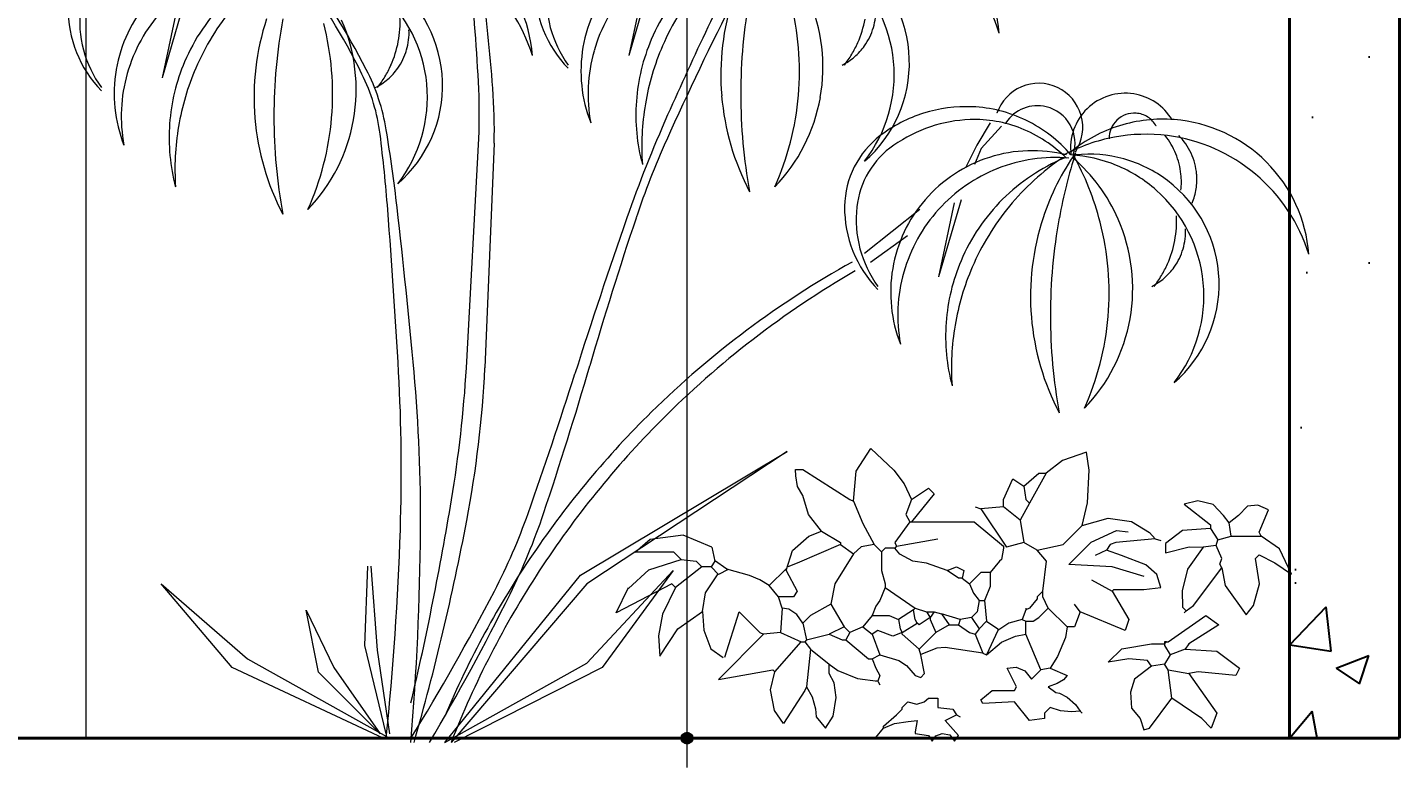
# Model space of a CAD drawing. Header units: millimetres. Extents: x 13204 to 24802, y 21209 to 40694.
# Drawn here: x 16976.7 to 17163.7, y 35530.1 to 35630.9 of the extents above; entities that cross this region are included whole.
import ezdxf

# ---------------------------------------------------------------- set-up
doc = ezdxf.new("R2010")
doc.units = ezdxf.units.MM
doc.linetypes.add('0', pattern=[0])
for name, color, linetype, lineweight in [('COTAS', 30, 'Continuous', 5), ('Esquadrias', 2, 'Continuous', 20), ('Layout', 6, 'Continuous', 15), ('PAREDE', 1, 'Continuous', 40), ('Paredes', 1, 'Continuous', 40), ('Vegetação', 3, 'Continuous', 5)]:
    doc.layers.add(name, color=color, linetype=linetype, lineweight=lineweight)
doc.layers.add('HACHURAS', color=8, linetype='Continuous')
doc.layers.add('PALMEIRA', color=76, linetype='Continuous')
doc.styles.add('LANA', font='stylu.ttf')
doc.dimstyles.new('COTA 50', dxfattribs={"dimscale": 0, "dimtxt": 10, "dimasz": 0.5, "dimexe": 1.25, "dimexo": 5, "dimgap": 5, "dimtad": 1, "dimdec": 0, "dimtxsty": 'LANA', "dimblk": 'cota', "dimcen": 2.5, "dimse2": 1, "dimclrd": 256, "dimclre": 256, "dimclrt": 256, "dimaunit": 1, "dimadec": 0, "dimazin": 0, "dimtfac": 1, "dimtdec": 0, "dimtmove": 0, "dimatfit": 3, "dimldrblk": 'DOTSMALL', "dimfxl": 5, "dimfxlon": 1, "dimtzin": 9, "dimlwd": -1, "dimlwe": -1, "dimarcsym": 0})

# ---------------------------------------------------------------- blocks, each defined once
blk = doc.blocks.new('Arb035')
at = {"layer": 'Vegetação', "color": 8}
for points in [[(-231.2, 325), (-210.6, 276.7), (-186.4, 231.2), (-214.4, 225.7), (-231.2, 210.8), (-272, 145.5), (-280.2, 100.7), (-325, 76.2), (-341.4, 59.9), (-354.8, 78.5), (-371.7, 90.3), (-386.2, 92.5), (-394.4, 117), (-414.8, 141.4), (-378.1, 178.1), (-378.1, 174.1), (-364.2, 217.8), (-328.6, 249.2), (-300.6, 259.7), (-329.1, 296.4), (-341.4, 337.2), (-353, 357.1), (-356.7, 380.7), (-357.7, 394.3), (-341.3, 394.3), (-239.4, 329), (-231.2, 325), (-225.6, 390.5), (-193.8, 439.5), (-143.2, 392.4), (-120.8, 363), (-104.8, 329), (-68.1, 353.5), (-55.9, 341.3), (-104.8, 280.1), (-100.8, 280.1), (31.4, 280.1)], [(31.4, 280.1), (95, 227.1), (95, 223), (90.9, 198.5), (86.8, 194.5), (66.4, 170), (66.5, 139.4), (54.2, 108.8), (58.3, 64), (82.8, 47.6), (82.8, 43.6), (58.3, -9.4), (91.2, 18.1), (121.2, 31.5), (143.9, 35.4), (143.9, 64), (160.2, 64), (172.5, 72.1), (192.9, 92.5), (180.6, 117), (180.6, 129.2), (188.8, 194.5), (168.4, 218.9), (225.5, 231.2), (266.3, 271.9), (278.1, 321.8), (281.9, 392.4), (276.3, 431.7), (223.8, 414), (188.2, 386.5), (152.1, 320.9), (131.7, 284.2), (139.8, 235.2), (101.9, 224.9)], [(131.7, 284.2), (95, 312.7), (95, 329), (115.4, 373.9), (139.8, 357.6), (172.5, 386.1), (188.8, 386.1)], [(-104.8, 329), (-117.1, 296.4), (-108.9, 280.1), (-141.5, 235.2), (-137.5, 227.1), (-47.7, 243.4)], [(139.8, 357.6), (143.9, 329), (152.1, 320.9)], [(33.8, 312.7), (46, 308.6), (101.9, 224.9)], [(95, 312.7), (46, 308.6)], [(529.6, 224.9), (495.5, 177), (484.2, 129.9), (484.7, 94.4), (492.9, 86.2), (509.2, 98.4), (570.4, 180), (566.3, 188.2), (570.4, 200.4), (558.1, 228.9), (562.2, 241.2), (590.8, 249.3), (586.7, 277.9), (574.4, 294.2), (551.7, 318.2), (518, 326.1), (488.8, 318.6), (545.9, 273.8), (545.9, 265.6), (484.7, 261.6), (448, 233), (448, 212.6), (499.2, 226), (529.6, 224.9)], [(651.9, 208.5), (686.1, 190.7), (722.1, 166.4), (696.4, 221.6), (656, 249.3), (651.9, 257.5), (672.3, 306.4), (649, 316.2), (626.6, 314.3), (607.1, 294.2), (586.7, 277.9)], [(-108.9, 280.1), (-104.8, 280.1)], [(266.3, 276), (266.3, 271.9), (323.4, 288.3), (373.6, 280.6), (413, 257.1), (425.3, 243.4), (339.7, 235.2), (327.4, 231.2), (319.3, 218.9)], [(-539.9, 225.3), (-601.8, 251.2), (-673.5, 241.8), (-706.4, 213.6)], [(-300.6, 259.7), (-259.8, 235.2), (-259.8, 231.2), (-353.6, 190.4), (-374, 182.2)], [(401.5, 161.2), (331.8, 182.1), (237.3, 187.3), (286.2, 236), (341, 261.2), (366.7, 258.6)], [(425.3, 243.4), (437.5, 239.3)], [(545.9, 265.6), (562.2, 241.2)], [(590.8, 249.3), (656, 249.3)], [(-705.1, 214.9), (-622.7, 214.9), (-606.4, 198.5)], [(-539.9, 225.3), (-533, 194.5), (-541.2, 182.2), (-561.6, 182.2), (-618.7, 137.4), (-646.6, 79), (-655.6, 32.1), (-652.6, -11.8), (-613.8, 47.7), (-560, 85.3), (-553.3, 126), (-525.6, 166.8)], [(-259.8, 231.2), (-231.2, 210.8)], [(-27.4, 174.1), (-7, 182.2), (9.3, 174.1), (5.3, 157.8), (-2.9, 157.8), (-27.4, 174.1), (-72.2, 190.4), (-102, 194.3), (-130.1, 210), (-141.5, 223), (-161.9, 223), (-170.1, 214.9), (-170.1, 174.1), (-161.9, 145.5), (-161.9, 137.4), (-174.2, 108.8), (-182.3, 96.6), (-190.5, 76.2), (-210.9, 51.7), (-190.5, 35.4), (-174.2, -9.4), (-132.8, -21.7), (-116.1, -32.6), (-96.7, -54.3), (-84.4, -58.4), (-76.3, -50.2), (-84.4, -9.4), (-88.5, 2.8), (-125.2, 35.4), (-125.2, 39.5), (-145.6, 31.3), (-178.2, 43.6), (-190.5, 35.4)], [(-186.4, 231.2), (-170.1, 214.9)], [(-137.5, 227.1), (-141.5, 223)], [(168.4, 218.9), (139.8, 235.2)], [(286.7, 153.7), (331.5, 129.2), (335.6, 133.3), (400.8, 133.3), (437.5, 137.4), (429.4, 165.9), (404.9, 186.3), (351.9, 206.7), (319.3, 218.9), (294.8, 206.7)], [(558.1, 228.9), (529.6, 224.9)], [(-721.3, 135.4), (-676.5, 176.1), (-606.4, 198.5), (-573.8, 194.5), (-561.6, 182.2)], [(-504.1, 176.3), (-524.9, 165.9), (-541.2, 182.2)], [(-414.8, 141.4), (-435.2, 153.7), (-457.4, 163.7), (-506.8, 177), (-533.8, 195.8)], [(570.4, 180), (577.9, 141.6), (623.4, 78)], [(623.4, 78), (639.7, 98.4), (652.8, 145.6), (643.8, 200.4), (651.9, 208.5)], [(-378.1, 174.1), (-353.6, 129.2), (-361.8, 117), (-394.4, 117)], [(5.3, 157.8), (21.6, 145.5)], [(66.4, 170), (46, 170), (21.6, 145.5), (29.7, 125.1), (42, 108.8), (37.9, 84.3), (25.7, 72.1), (42, 47.6)], [(-618.7, 137.4), (-626.8, 145.5), (-748.1, 82.5), (-720.6, 137.4)], [(-161.9, 137.4), (-96.7, 92.5), (-72.2, 84.3), (-55.9, 84.3), (-64.1, 72.1), (-88.5, 55.8), (-92.6, 59.9), (-96.7, 68), (-100.8, 88.4), (-133.4, 68), (-129.3, 47.6), (-125.2, 39.5), (-92.6, 59.9)], [(180.6, 129.2), (168.4, 117), (168.4, 112.9), (152.1, 92.5), (143.9, 88.4), (135.8, 68), (107.2, 59.9), (82.8, 43.6)], [(331.5, 129.2), (368.2, 68), (360.1, 43.6), (262.2, 84.3), (250, 100.7)], [(-386.2, 92.5), (-390.3, 39.5), (-345.4, 19.1), (-337.3, 19.1), (-325, 2.8), (-284.3, -29.8), (-265.2, -43.6), (-222.7, -60.4), (-178.2, -66.5), (-174.2, -74.7)], [(-280.2, 100.7), (-251.6, 51.7), (-239.4, 39.5), (-247.6, 23.2), (-198.6, -17.6), (-190.5, -17.6), (-174.2, -9.4)], [(-96.7, 92.5), (-100.8, 88.4)], [(42, 108.8), (54.2, 108.8)], [(192.9, 92.5), (233.6, 51.7), (230.6, 28.3), (212.6, -12.5), (196.9, -38), (233.6, -54.3), (226.1, -63.5), (211.8, -71.3), (192.9, -78.8), (209.2, -91), (217.1, -92.5), (233.6, -101.2), (252.3, -117.6), (262.2, -131.8), (243.3, -133.3), (219.3, -131), (196.9, -123.6), (184.7, -135.9), (184.7, -148.1), (152.1, -152.2), (119.5, -111.4), (50.1, -115.5), (46, -107.3), (70.5, -86.9), (119.5, -86.9), (123.5, -78.8), (103.1, -38), (122.7, -36), (141.4, -43.9), (156.2, -62.5), (176.6, -42.1), (143.9, 35.4)], [(143.9, 92.5), (143.9, 88.4)], [(-560, 85.3), (-557, 44.6), (-542, 3.9), (-515.1, -14.9)], [(-511.3, -14), (-480, 84.3), (-435.2, 39.5), (-427, 35.4), (-525.4, -63)], [(-341.4, 59.9), (-333.2, 23.2), (-284.3, 35.4), (-255.7, 23.2), (-247.6, 23.2)], [(-190.5, 76.2), (-153.8, 76.2), (-133.4, 68)], [(-72.2, 84.3), (-64.1, 72.1), (-64.1, 68), (-51.8, 39.5), (-88.5, 2.8)], [(58.3, 64), (42, 47.6), (33.8, 35.4), (50.1, -5.4), (-31.4, 6.9), (-49.9, 5.3), (-84.8, -8.6)], [(-55.9, 84.3), (-39.6, 80.3)], [(1.2, 68), (-39.6, 80.3), (-23.3, 55.8), (-51.8, 39.5)], [(25.7, 72.1), (1.2, 68), (-2.9, 55.8), (21.6, 39.5), (33.8, 35.4)], [(135.8, 68), (143.9, 64)], [(262.2, 84.3), (250, 51.7), (233.6, 51.7)], [(449.8, 19.1), (445.7, 19.1), (445.7, 15), (449.8, 19.1), (453.9, 19.1), (535.4, 76.2), (564, 55.8), (498.7, 15), (490.6, 2.8), (457.9, -9.4)], [(492.9, 86.2), (488.8, 82.1)], [(-390.3, 39.5), (-427, 35.4)], [(-251.6, 51.7), (-284.3, 35.4)], [(-210.9, 51.7), (-239.4, 39.5)], [(-23.3, 55.8), (-2.9, 55.8)], [(-333.2, -78.8), (-337.3, -86.9), (-383.9, -158.9), (-403.1, -130.4), (-411.5, -85.2), (-402.5, -46.2), (-345.4, 19.1)], [(-333.2, 23.2), (-337.3, 19.1)], [(-325, 2.8), (-333.2, -78.8), (-320.9, -100.5), (-314, -126.8), (-312.8, -144), (-292.4, -168.5), (-275.6, -142.8), (-268.7, -102), (-273.5, -69.9), (-284.3, -50.2), (-284.3, -33.9), (-284.3, -29.8)], [(417.2, -33.9), (409, -21.7), (368.2, -17.6), (323.1, -25.4), (353, 4), (417.2, 15), (445.7, 15), (445.7, 10.9), (457.9, -9.4), (445.7, -29.8), (417.2, -33.9), (380.5, -62.5), (371.8, -90.2), (373.6, -125.5), (392.7, -148.1), (400.8, -172.6), (413.1, -168.5), (462, -103.2), (453.9, -42.1), (445.7, -29.8)], [(490.6, 2.8), (559.9, -1.3), (608.8, -38), (600.7, -54.3), (519.1, -46.2), (498.7, -50.2), (559.9, -135.9), (547.6, -168.5), (527.3, -148.1), (462, -103.2)], [(-190.5, -17.6), (-182.3, -38), (-174.2, -54.3), (-178.2, -66.5), (-182.3, -66.5)], [(50.1, -5.4), (58.3, -9.4)], [(-525.4, -63), (-406.6, -42.1), (-402.5, -46.2)], [(196.9, -38), (176.6, -42.1)], [(453.9, -42.1), (498.7, -50.2)], [(-166, -168.5), (-166, -164.4), (-137.5, -139.9), (-125.2, -127.7), (-125.2, -123.6), (-121.1, -119.6), (-113, -111.4), (-93.1, -116.6), (-77.1, -111.5), (-68.1, -103.2), (-47.7, -103.2), (-47.7, -123.6), (-15.1, -127.7), (-7, -139.9)], [(-182.3, -188.9), (-166, -168.5), (-141.9, -158.9), (-111.9, -154.5), (-92.6, -152.2), (-96.7, -176.6), (-96.7, -180.7), (-68.1, -184.8), (-60, -197), (-52, -185.2), (-38.1, -180.8), (-21.4, -183.7), (-11, -197), (-2.9, -184.8), (-31.4, -152.2), (-7, -139.9), (1.2, -144)], [(262.2, -131.8), (266.3, -135.9)]]:
    blk.add_lwpolyline(points, dxfattribs=at)
for points in [[(31.4, 280.1, 0.175441), (31.4, 280.1)], [(-539.9, 225.3, 0.243445), (-539.9, 225.3)]]:
    blk.add_lwpolyline(points, format="xyb", dxfattribs=at)
blk = doc.blocks.new('arvorevista14')
at = {"layer": 'Vegetação', "color": 8, "linetype": '0'}
for points in [[(10.918, 34.497), (10.918, 34.497), (9.899, 31.001)], [(10.612, 34.351), (10.612, 34.351), (9.899, 31.001)], [(-10.282, 33.478), (-10.282, 33.478), (-11.302, 29.982)], [(-10.588, 33.332), (-10.588, 33.332), (-11.302, 29.982)], [(-0.09, 32.167), (-0.09, 32.167)], [(21.003, 32.269), (21.003, 32.269)], [(26.716, 32.021), (26.716, 32.021)], [(26.716, 32.021), (26.716, 32.021)], [(-0.574, 31.633), (-0.574, 31.633)], [(-0.197, 31.25), (-0.197, 31.25)], [(7.814, 31.376), (7.814, 31.376)], [(8.317, 31.204), (8.317, 31.204)], [(10.918, 31.73), (10.918, 31.73)], [(11.427, 31.438), (11.427, 31.438)], [(20.295, 31.584), (20.295, 31.584)], [(20.6, 31.438), (20.6, 31.438)], [(-10.282, 30.71), (-10.282, 30.71)], [(-0.905, 30.564), (-0.905, 30.564)], [(5.516, 31.001), (5.516, 31.001)], [(5.516, 31.001), (5.516, 31.001)], [(7.147, 30.564), (7.147, 30.564)], [(19.581, 30.564), (19.581, 30.564)], [(19.683, 30.564), (19.683, 30.564)], [(20.02, 31.055), (20.02, 31.055)], [(20.145, 30.939), (20.145, 30.939)], [(21.92, 30.726), (21.92, 30.726)], [(22.635, 30.856), (22.635, 30.856)], [(-13.386, 30.356), (-13.386, 30.356)], [(-12.883, 30.185), (-12.883, 30.185)], [(-9.773, 30.419), (-9.773, 30.419)], [(-2.226, 30.16), (-2.226, 30.16)], [(-2.027, 30.365), (-2.027, 30.365)], [(-1.179, 30.036), (-1.179, 30.036)], [(-1.055, 29.92), (-1.055, 29.92)], [(-0.6, 30.419), (-0.6, 30.419)], [(7.147, 30.419), (7.147, 30.419)], [(-14.053, 29.545), (-14.053, 29.545)], [(-14.053, 29.399), (-14.053, 29.399)], [(-1.619, 29.545), (-1.619, 29.545)], [(-1.517, 29.545), (-1.517, 29.545)], [(0.72, 29.706), (0.72, 29.706)], [(1.435, 29.836), (1.435, 29.836)], [(3.064, 29.802), (3.064, 29.802)], [(3.716, 29.517), (3.716, 29.517)], [(27.729, 29.579), (27.729, 29.579)], [(29.366, 29.545), (29.366, 29.545)], [(10.24, 28.924), (10.24, 28.924)], [(10.645, 28.799), (10.645, 28.799)], [(14.112, 29.173), (14.112, 29.173)], [(14.977, 29.249), (14.977, 29.249)], [(17.597, 29.193), (17.597, 29.193)], [(18.594, 29.094), (18.594, 29.094)], [(25.493, 28.671), (25.493, 28.671)], [(28.856, 28.671), (28.856, 28.671)], [(32.831, 29.254), (32.831, 29.254)], [(33.826, 28.862), (33.826, 28.862)], [(-7.088, 28.154), (-7.088, 28.154)], [(-6.223, 28.229), (-6.223, 28.229)], [(-3.603, 28.174), (-3.603, 28.174)], [(-2.606, 28.075), (-2.606, 28.075)], [(11.659, 28.3), (11.659, 28.3)], [(23.28, 28.376), (23.28, 28.376)], [(25.391, 28.089), (25.391, 28.089)], [(26.614, 28.38), (26.614, 28.38)], [(27.823, 28.599), (27.823, 28.599)], [(27.933, 28.058), (27.933, 28.058)], [(30.438, 28.275), (30.438, 28.275)], [(30.712, 28.584), (30.712, 28.584)], [(32.065, 28.067), (32.065, 28.067)], [(32.933, 28.38), (32.933, 28.38)], [(33.465, 28.204), (33.465, 28.204)], [(34.564, 28.089), (34.564, 28.089)], [(34.666, 28.089), (34.666, 28.089)], [(-10.96, 27.904), (-10.96, 27.904)], [(-10.554, 27.78), (-10.554, 27.78)], [(-1.4, 27.424), (-1.4, 27.424)], [(-1.121, 27.624), (-1.121, 27.624)], [(8.166, 27.943), (8.166, 27.943)], [(8.166, 27.943), (8.166, 27.943)], [(23.598, 27.761), (23.598, 27.761)], [(26.308, 27.943), (26.308, 27.943), (25.697, 26.923), (25.187, 25.904)], [(26.818, 27.797), (26.818, 27.797), (25.901, 26.778), (25.594, 26.05)], [(27.022, 27.943), (27.022, 27.943)], [(27.714, 27.686), (27.714, 27.686)], [(29.944, 27.845), (29.944, 27.845)], [(32.182, 27.809), (32.182, 27.809)], [(33.85, 27.797), (33.85, 27.797)], [(-13.034, 26.923), (-13.034, 26.923)], [(-13.034, 26.923), (-13.034, 26.923)], [(2.522, 16.815), (2.522, 16.815), (3.082, 27.224)], [(3.782, 27.024), (3.782, 27.024), (3.362, 16.815)], [(11.603, 27.148), (11.603, 27.148)], [(21.314, 27.36), (21.314, 27.36)], [(21.925, 26.923), (21.925, 26.923)], [(31.71, 27.215), (31.71, 27.215)], [(31.947, 27.292), (31.947, 27.292)], [(34.258, 27.36), (34.258, 27.36)], [(34.36, 27.36), (34.36, 27.36)], [(34.869, 27.36), (34.869, 27.36)], [(20.6, 26.195), (20.6, 26.195)], [(20.6, 26.195), (20.6, 26.195)], [(26.275, 26.374), (26.275, 26.374)], [(29.57, 26.341), (29.57, 26.341)], [(29.672, 26.486), (29.672, 26.486)], [(29.672, 26.341), (29.672, 26.341)], [(29.774, 26.486), (29.774, 26.486)], [(29.774, 26.341), (29.774, 26.341)], [(29.876, 26.341), (29.876, 26.341)], [(29.977, 26.632), (29.977, 26.632)], [(29.977, 26.486), (29.977, 26.486)], [(29.977, 26.486), (29.977, 26.486)], [(29.977, 26.486), (29.977, 26.486)], [(30.08, 26.486), (30.08, 26.486)], [(30.08, 26.486), (30.08, 26.486)], [(30.08, 26.341), (30.08, 26.341)], [(30.181, 26.632), (30.181, 26.632)], [(30.181, 26.486), (30.181, 26.486)], [(30.187, 26.585), (30.187, 26.585)], [(30.187, 26.585), (30.187, 26.585)], [(32.381, 26.301), (32.381, 26.301)], [(34.738, 26.537), (34.738, 26.537)], [(35.433, 26.559), (35.433, 26.559)], [(10.51, 26.05), (10.51, 26.05)], [(10.51, 26.05), (10.51, 26.05)], [(26.647, 25.867), (26.647, 25.867)], [(32.048, 26.011), (32.048, 26.011)], [(34.971, 25.613), (34.971, 25.613)], [(35.685, 25.613), (35.685, 25.613)], [(38.36, 25.607), (38.36, 25.607)], [(38.854, 26.161), (38.854, 26.161)], [(-10.69, 25.03), (-10.69, 25.03)], [(-10.69, 25.03), (-10.69, 25.03)], [(-0.6, 25.176), (-0.6, 25.176)], [(-0.6, 25.176), (-0.6, 25.176)], [(16.523, 25.03), (16.523, 25.03)], [(16.523, 25.03), (16.523, 25.03)], [(29.34, 25.162), (29.34, 25.162)], [(29.771, 25.12), (29.771, 25.12)], [(30.789, 24.996), (30.789, 24.996)], [(31.252, 25.07), (31.252, 25.07)], [(34.36, 25.321), (34.36, 25.321)], [(34.991, 25.248), (34.991, 25.248)], [(35.662, 24.945), (35.662, 24.945)], [(15.383, 24.817), (15.383, 24.817)], [(15.383, 24.817), (15.383, 24.817)], [(23.352, 24.447), (23.352, 24.447)], [(24.983, 24.447), (24.983, 24.447), (23.964, 20.952)], [(26.872, 24.469), (26.872, 24.469)], [(33.85, 24.884), (33.85, 24.884)], [(34.971, 24.884), (34.971, 24.884)], [(-5.817, 23.797), (-5.817, 23.797)], [(-5.817, 23.797), (-5.817, 23.797)], [(-4.677, 24.011), (-4.677, 24.011)], [(-4.677, 24.011), (-4.677, 24.011)], [(-1.053, 23.997), (-1.053, 23.997)], [(-0.629, 24.091), (-0.629, 24.091)], [(19.695, 24.157), (19.695, 24.157)], [(20.251, 24.121), (20.251, 24.121)], [(20.592, 22.019), (20.592, 22.019), (23.114, 24.021)], [(24.677, 24.302), (24.677, 24.302), (23.964, 20.952)], [(23.964, 24.011), (23.964, 24.011)], [(27.181, 24.153), (27.181, 24.153)], [(34.768, 23.719), (34.768, 23.719)], [(35.481, 24.302), (35.481, 24.302)], [(9.806, 23.621), (9.806, 23.621)], [(10.226, 23.621), (10.226, 23.621)], [(28.709, 23.631), (28.709, 23.631)], [(29.448, 23.631), (29.448, 23.631)], [(31.302, 23.428), (31.302, 23.428)], [(32.118, 23.573), (32.118, 23.573)], [(35.175, 23.136), (35.175, 23.136)], [(20.872, 21.619), (20.872, 21.619), (22.553, 22.82)], [(34.691, 22.603), (34.691, 22.603)], [(35.068, 22.22), (35.068, 22.22)], [(40.781, 21.971), (40.781, 21.971)], [(40.781, 21.971), (40.781, 21.971)], [(20.032, 21.619), (20.032, 21.619)], [(20.172, 21.218), (20.172, 21.218)], [(21.879, 21.326), (21.879, 21.326)], [(24.983, 21.68), (24.983, 21.68)], [(25.493, 21.389), (25.493, 21.389)], [(34.36, 21.535), (34.36, 21.535)], [(34.666, 21.389), (34.666, 21.389)], [(22.382, 21.155), (22.382, 21.155)], [(34.086, 21.006), (34.086, 21.006)], [(34.21, 20.889), (34.21, 20.889)], [(35.985, 20.676), (35.985, 20.676)], [(36.7, 20.806), (36.7, 20.806)], [(21.212, 20.515), (21.212, 20.515)], [(21.212, 20.369), (21.212, 20.369)], [(33.647, 20.515), (33.647, 20.515)], [(33.749, 20.515), (33.749, 20.515)], [(24.306, 18.874), (24.306, 18.874)], [(24.711, 18.749), (24.711, 18.749)], [(28.177, 19.124), (28.177, 19.124)], [(29.042, 19.199), (29.042, 19.199)], [(31.662, 19.144), (31.662, 19.144)], [(32.659, 19.045), (32.659, 19.045)], [(15.25, 18.522), (15.25, 18.522)], [(15.537, 18.104), (15.537, 18.104)], [(22.231, 17.893), (22.231, 17.893)], [(22.231, 17.893), (22.231, 17.893)], [(8.125, 16.915), (8.125, 16.915)], [(-0.56, 16.614), (-0.56, 16.614)], [(0.14, 16.614), (0.14, 16.614)], [(7.447, 16.544), (7.447, 16.544)], [(24.576, 16), (24.576, 16)], [(24.576, 16), (24.576, 16)], [(34.666, 16.145), (34.666, 16.145)], [(34.666, 16.145), (34.666, 16.145)], [(30.589, 14.98), (30.589, 14.98)], [(30.589, 14.98), (30.589, 14.98)], [(10.927, 14.813), (10.927, 14.813)], [(11.347, 14.413), (11.347, 14.413)], [(29.448, 14.767), (29.448, 14.767)], [(29.448, 14.767), (29.448, 14.767)], [(1.541, -0.2), (1.541, -0.2), (7.705, 7.407), (17.09, 13.011), (7.985, 7.006), (1.821, -0.2)], [(1.844, 10.829), (1.844, 10.829)], [(5.323, 10.209), (5.323, 10.209)], [(6.024, 10.209), (6.024, 10.209)], [(-0.481, 9.468), (-0.481, 9.468)], [(0.436, 9.443), (0.436, 9.443)], [(2.536, 9.89), (2.536, 9.89)], [(5.549, 8.373), (5.549, 8.373)], [(-1.121, 0.2), (-1.121, 0.2), (-2.101, 4.204), (-1.961, 7.807)], [(-1.821, 7.807), (-1.821, 7.807), (-1.541, 4.003), (-0.98, 0.2)], [(1.541, -0.2), (1.541, -0.2), (7.985, 3.403), (11.907, 7.607)], [(11.907, 7.607), (11.907, 7.607), (8.686, 3.203), (1.961, -0.2)], [(5.831, 7.597), (5.831, 7.597)], [(-1.26, 0), (-1.26, 0), (-8.124, 3.203), (-11.346, 7.006), (-7.424, 3.603), (-0.98, 0)], [(3.789, 6.678), (3.789, 6.678)], [(4.506, 6.544), (4.506, 6.544)], [(-4.763, 5.805), (-4.763, 5.805), (-3.502, 3.203), (-1.4, 0.2)], [(-1.4, 0.2), (-1.4, 0.2), (-4.202, 3.003), (-4.763, 5.805)], [(0, 1.601), (0, 1.601)], [(1.541, 1.001), (1.541, 1.001)], [(-1.121, 0), (-1.121, 0)], [(0, 0), (0, 0)], [(0, -0.2), (0, -0.2)], [(0.14, -0.2), (0.14, -0.2)], [(0.841, -0.2), (0.841, -0.2)], [(1.821, -0.2), (1.821, -0.2)]]:
    blk.add_lwpolyline(points, dxfattribs=at)
for centre, radius, start, end in [((181.282, -47.048), 185.605, 153.34004, 156.04875), ((20.086, 31.51), 6.649, 4.40531, 44.98141), ((19.306, 29.71), 7.762, 17.323, 50.00486), ((-32.594, 15.058), 33.916, 26.44055, 36.07892), ((-34.376, 13.682), 36.398, 27.28165, 36.30241), ((-109.614, 23.757), 112.84, 3.07058, 5.73378), ((-1.114, 30.49), 6.65, 4.40631, 44.97887), ((15.529, 30.129), 6.419, 5.32963, 48.46579), ((16.728, 30.658), 5.91, 1.91525, 52.87514), ((-4.473, 29.638), 5.911, 1.9191, 52.87543), ((-1.901, 28.688), 7.769, 17.32522, 49.97974), ((-96.781, 21.904), 100.785, 4.33234, 7.13996), ((14.158, 30.291), 6.436, 139.18742, 170.29237), ((18.981, 28.302), 8.762, 134.80368, 156.9673), ((-5.669, 29.11), 6.417, 5.32955, 48.47363), ((10.926, 34.13), 5.297, 179.16866, 224.47687), ((11.3, 33.602), 5.145, 173.65021, 216.17839), ((15.21, 29.252), 7.165, 137.84538, 164.18288), ((22.035, 26.861), 11.553, 140.54021, 156.65973), ((25.46, 30.119), 11.387, 161.77669, 184.76488), ((39.372, 29.251), 24.395, 169.5377, 180.00453), ((-10.273, 33.111), 5.298, 179.17178, 224.47272), ((-9.902, 32.581), 5.143, 173.63673, 216.18243), ((-7.041, 29.271), 6.437, 139.18854, 170.28876), ((-5.994, 28.235), 7.159, 137.84195, 164.19669), ((-2.209, 27.276), 8.773, 134.82188, 156.95459), ((0.833, 25.841), 11.552, 140.53532, 156.65448), ((139.551, -30.165), 140.197, 152.93301, 155.87062), ((4.786, 30.275), 12.857, 355.17233, 14.42269), ((10.87, 30.468), 7.844, 349.91565, 23.71831), ((18.32, 33.048), 2.794, 343.80756, 2.82623), ((4.253, 29.101), 11.38, 161.77173, 184.77486), ((18.176, 28.231), 24.399, 169.53809, 180.00388), ((-16.423, 29.254), 12.866, 355.18384, 14.42032), ((-10.33, 29.448), 7.845, 349.91836, 23.71852), ((-5.339, 32.52), 4.847, 349.46146, 2.71627), ((15.862, 33.542), 4.846, 336.16431, 349.42078), ((-2.871, 32.029), 2.785, 343.75824, 2.84323), ((18.321, 33.055), 2.795, 324.65332, 343.67056), ((-5.324, 32.52), 4.832, 336.12662, 349.42129), ((-2.869, 32.03), 2.783, 324.62094, 343.7121), ((14.15, 30.29), 6.428, 170.27501, 201.41861), ((15.199, 29.252), 7.154, 164.16412, 190.54318), ((18.992, 28.296), 8.775, 156.96039, 175.89613), ((22.025, 26.863), 11.543, 156.64641, 170.34227), ((15.78, 33.592), 4.941, 329.11642, 336.02667), ((18.331, 33.05), 2.784, 310.66315, 324.61261), ((-2.218, 27.278), 8.764, 156.94188, 175.90117), ((-5.352, 32.535), 4.864, 329.07962, 336.09732), ((18.332, 33.056), 2.787, 296.62875, 310.56784), ((15.842, 33.565), 4.875, 322.00168, 329.00738), ((16.729, 30.659), 5.909, 310.93213, 1.91033), ((15.528, 30.13), 6.419, 322.19748, 5.32269), ((-7.046, 29.272), 6.431, 170.29222, 201.41836), ((-6.001, 28.234), 7.154, 164.17207, 190.55533), ((0.845, 25.838), 11.564, 156.66348, 170.33516), ((-9.857, 26.365), 8.523, 7.13728, 26.43494), ((-10.253, 26.124), 9.255, 9.32679, 27.27094), ((-2.87, 32.037), 2.789, 296.65677, 310.58636), ((-5.357, 32.546), 4.873, 321.9975, 329.00485), ((-2.88, 32.043), 2.8, 310.67203, 324.54279), ((-4.472, 29.641), 5.91, 310.93729, 1.89634), ((-5.671, 29.111), 6.419, 322.19247, 5.32147), ((-24.276, 28.327), 27.38, 357.6904, 3.08712), ((-22.074, 27.584), 25.862, 358.75827, 4.28666), ((28.509, 27.736), 2.001, 112.94037, 161.23592), ((28.509, 27.738), 2, 64.64191, 112.9736), ((28.512, 27.737), 2, 15.60367, 64.72358), ((18.981, 28.295), 8.764, 175.88734, 194.84608), ((22.04, 26.86), 11.558, 170.34117, 184.01973), ((25.458, 30.118), 11.385, 184.7607, 207.75266), ((39.383, 29.248), 24.406, 179.99802, 190.46069), ((4.783, 30.277), 12.86, 335.9194, 355.16595), ((10.868, 30.471), 7.848, 316.10928, 349.89987), ((25.239, 22.132), 6.544, 87.77439, 107.4163), ((25.257, 22.564), 6.111, 64.02819, 87.78861), ((28.453, 27.009), 1.71, 76.36507, 111.62012), ((28.453, 27.011), 1.708, 29.22999, 76.35656), ((32.44, 26.803), 2.482, 80.93881, 134.13277), ((32.441, 26.803), 2.482, 56.06832, 80.94994), ((32.441, 26.802), 2.482, 31.22678, 56.09503), ((4.257, 29.099), 11.384, 184.75978, 207.7534), ((18.171, 28.227), 24.394, 179.99573, 190.46278), ((-16.407, 29.256), 12.85, 335.90909, 355.16983), ((-10.331, 29.451), 7.847, 316.10223, 349.89487), ((67.275, 3.577), 60.864, 156.03305, 160.77202), ((25.204, 22.242), 6.429, 107.41409, 127.23358), ((25.623, 21.744), 6.349, 92.09358, 108.59999), ((25.599, 22.383), 5.71, 68.25339, 92.08839), ((28.453, 27.012), 1.708, 111.64063, 146.94371), ((25.121, 22.286), 6.421, 40.85639, 64.02396), ((32.442, 26.801), 2.485, 134.13609, 187.26382), ((28.507, 27.735), 2.005, 326.62103, 15.61147), ((32.852, 27.239), 1.143, 133.58839, 181.24503), ((32.853, 27.241), 1.142, 85.98826, 133.65172), ((34.154, 21.465), 6.643, 85.58588, 107.26999), ((32.853, 27.24), 1.143, 57.57202, 85.97584), ((32.85, 27.237), 1.146, 29.2452, 57.54848), ((34.154, 21.462), 6.646, 44.98731, 85.58286), ((-2.217, 27.276), 8.766, 175.88812, 194.84331), ((0.844, 25.84), 11.562, 170.34372, 184.01839), ((-75.193, 18.22), 74.364, 4.45542, 7.10969), ((-73.434, 15.756), 73.281, 6.53094, 9.32039), ((25.731, 21.416), 6.694, 108.58659, 124.64961), ((25.409, 21.908), 6.221, 45.4454, 68.25459), ((28.456, 27.011), 1.706, 342.10721, 29.29983), ((34.151, 21.467), 6.64, 107.2456, 128.93904), ((33.37, 19.659), 7.764, 82.6712, 100.55605), ((47.181, 11.227), 38.978, 155.89175, 161.45972), ((23.794, 24.097), 4.099, 127.23017, 179.15447), ((24.162, 23.686), 3.935, 124.64581, 173.65463), ((33.372, 19.655), 7.769, 100.56394, 118.43881), ((31.577, 25.246), 3.414, 22.2073, 38.25554), ((33.37, 19.66), 7.764, 49.99611, 82.67055), ((32.89, 25.371), 2.806, 25.04752, 45.1482), ((28.223, 20.241), 6.435, 107.61939, 139.18607), ((28.222, 20.243), 6.434, 76.04615, 107.62114), ((29.274, 19.205), 7.161, 85.18401, 111.52396), ((33.058, 18.246), 8.775, 112.7026, 134.83151), ((36.088, 16.823), 11.536, 124.40165, 140.5439), ((39.559, 20.047), 11.428, 145.09944, 153.41066), ((53.359, 19.219), 24.315, 162.36449, 165.95515), ((29.593, 20.069), 6.429, 67.54616, 86.57118), ((18.763, 20.185), 12.953, 21.80574, 29.11074), ((24.943, 20.425), 7.834, 36.36548, 49.03492), ((30.794, 20.604), 5.914, 74.43265, 95.94524), ((30.79, 20.601), 5.918, 52.89749, 74.40401), ((31.58, 25.249), 3.411, 6.12328, 22.18433), ((32.888, 25.373), 2.807, 4.88966, 24.98217), ((29.271, 19.207), 7.158, 111.50114, 137.84982), ((29.588, 20.069), 6.431, 48.48655, 67.50591), ((31.575, 25.246), 3.416, 0.03722, 6.15598), ((32.902, 25.375), 2.793, 351.13824, 4.87133), ((33.368, 19.659), 7.766, 17.32606, 49.99485), ((34.152, 21.46), 6.65, 4.41246, 44.98986), ((39.556, 20.057), 11.421, 153.44861, 161.76308), ((53.116, 19.272), 24.066, 165.9384, 169.56618), ((18.79, 20.204), 12.921, 14.4486, 21.77125), ((24.921, 20.41), 7.861, 23.72536, 36.35346), ((30.794, 20.609), 5.909, 1.91023, 52.88047), ((31.561, 25.252), 3.43, 353.85397, 359.94663), ((32.879, 25.378), 2.816, 337.52508, 351.15097), ((28.217, 20.243), 6.43, 139.16498, 170.29947), ((33.054, 18.248), 8.771, 134.82118, 156.96201), ((29.594, 20.08), 6.419, 5.32963, 48.46415), ((-337.195, -2.17), 337.159, 3.19391, 4.45132), ((-323.31, -12.877), 324.793, 5.20974, 6.53567), ((24.989, 24.079), 5.294, 179.1487, 224.48402), ((25.365, 23.552), 5.145, 173.65056, 216.17781), ((29.273, 19.203), 7.162, 137.8387, 164.1913), ((36.095, 16.813), 11.548, 140.53191, 156.65686), ((29.946, 23.49), 4.828, 349.41812, 2.72405), ((261.88, -64.345), 266.981, 160.76254, 162.36354), ((179.464, -33.094), 178.488, 161.47319, 163.72911), ((39.525, 20.069), 11.387, 161.77492, 184.76361), ((53.401, 19.206), 24.359, 169.533, 180.01563), ((18.848, 20.224), 12.859, 355.18076, 14.42802), ((24.935, 20.418), 7.845, 349.91602, 23.71574), ((32.391, 22.997), 2.787, 343.80542, 2.86404), ((29.927, 23.493), 4.847, 336.16547, 349.42035), ((32.394, 23.001), 2.786, 324.62973, 343.70731), ((40.714, -15.547), 42.533, 119.09457, 126.77434), ((41.666, -15.78), 42.789, 120.15407, 127.63654), ((28.217, 20.241), 6.429, 170.28157, 201.41458), ((33.053, 18.247), 8.77, 156.95274, 175.89731), ((36.082, 16.815), 11.535, 156.63998, 170.34598), ((29.852, 23.538), 4.934, 329.11243, 336.03516), ((32.393, 23.003), 2.788, 310.67545, 324.60709), ((29.266, 19.202), 7.156, 164.16348, 190.53378), ((32.394, 23.012), 2.793, 296.63876, 310.54877), ((29.867, 23.541), 4.922, 322.05582, 328.99213), ((30.794, 20.609), 5.909, 310.93506, 1.91304), ((29.593, 20.08), 6.42, 322.19898, 5.32493), ((33.048, 18.246), 8.765, 175.888, 194.84463), ((36.093, 16.812), 11.546, 170.34029, 184.03281), ((39.521, 20.068), 11.383, 184.75734, 207.75349), ((53.401, 19.192), 24.359, 179.98398, 190.4666), ((18.857, 20.224), 12.85, 335.9162, 355.17557), ((24.933, 20.42), 7.848, 316.11716, 349.90427), ((40.72, -15.544), 42.535, 126.78391, 134.46326), ((41.581, -15.679), 42.657, 127.62962, 135.13594), ((-164.522, 67.331), 179.858, 341.48251, 343.72134), ((-80.526, 12.156), 80.09, 358.07654, 3.19113), ((-71.861, 10.053), 72.3, 359.51636, 5.20653), ((-55.737, 20.38), 58.367, 350.58176, 356.49753), ((-47.651, 19.391), 51.078, 349.2796, 357.10858), ((-197.643, 81.779), 215.215, 340.57623, 342.35501), ((40.655, -15.478), 42.442, 134.46262, 145.80812), ((41.665, -15.765), 42.777, 135.13332, 146.89761), ((-139.036, 34.181), 142.802, 346.81213, 350.58838), ((-20.377, 19.277), 27.253, 332.46555, 340.56619), ((-21.18, 19.327), 28.691, 333.54141, 341.47046), ((-141.712, 14.251), 141.312, 354.21185, 358.06018), ((-130.26, 10.522), 130.7, 355.29416, 359.52695), ((-108.365, 30.888), 112.871, 344.01221, 349.27838), ((40.668, -15.493), 42.461, 145.80217, 157.14282), ((41.642, -15.748), 42.749, 146.90012, 158.67259), ((-92.602, 56.954), 108.715, 328.4068, 332.45413), ((-91.113, 54.143), 106.811, 329.41745, 333.53565)]:
    blk.add_arc(centre, radius, start, end, dxfattribs=at)
blk = doc.blocks.new('cota')
at = {"layer": 'COTAS'}
blk.add_hatch(color=256, dxfattribs=at).paths.add_polyline_path([(-1.6, 0, 1), (1.6, 0, 1)])
for points in [[(0, 1.6), (0, 8)], [(-1.6, 0), (-8, 0)], [(8, 0), (1.6, 0)], [(0, -8), (0, -1.6)]]:
    blk.add_lwpolyline(points, dxfattribs=at)
blk.add_circle((0, 0), 1.6, dxfattribs=at)
blk = doc.blocks.new('*D766')
at = {"layer": 'COTAS', "transparency": 16777216}
for p, q in [((17066.6, 35534.6), (17066.6, 35783.6)), ((17061.6, 35534.1), (17067.85, 35534.1))]:
    blk.add_line(p, q, dxfattribs=at)
at = {"layer": 'Defpoints', "color": 0, "transparency": 16777216}
for p in [(17011.18, 35784.1), (17066.6, 35784.1), (16984.68, 35534.1)]:
    blk.add_point(p, dxfattribs=at)
at = {"layer": 'COTAS', "transparency": 16777216, "xscale": 0.5, "yscale": 0.5, "zscale": 0.5}
for p, rotation in [((17066.6, 35784.1), 90), ((17066.6, 35534.1), 270)]:
    blk.add_blockref('cota', p, dxfattribs=dict(at, rotation=rotation))
at = {"layer": 'COTAS', "transparency": 16777216, "insert": (17056.35, 35659.1), "char_height": 10, "attachment_point": 5, "rotation": 90, "style": 'LANA'}
blk.add_mtext('250', dxfattribs=at)
blk = doc.blocks.new('_DotSmall')
at = {"layer": 'PAREDE', "color": 0, "const_width": 0.5}
blk.add_lwpolyline([(-0.0625, 0, 1), (0.0625, 0, 1)], format="xyb", close=True, dxfattribs=at)

msp = doc.modelspace()

# ---------------------------------------------------------------- hatches: boundary and pattern name
at = {"layer": 'HACHURAS'}
h = msp.add_hatch(dxfattribs=at)
h.set_pattern_fill('AR-CONC', color=256, scale=0.25, style=0)
h.set_pattern_definition([(50, (17148.678, 35534.096), (45.546, -3.985), [4.7625, -52.3875]), (355, (17148.68, 35534.096), (-8.811, 47.764), [3.81, -41.91]), (100.451, (17152.474, 35533.764), (36.7356, 43.779), [4.0475, -44.5225]), (46.184, (17148.68, 35546.796), (67.77, -10.511), [7.144, -78.581]), (96.636, (17154.326, 35545.92), (59.351, 61.856), [6.071, -66.784]), (351.184, (17148.68, 35546.796), (59.351, 61.856), [5.715, -62.865]), (21, (17155.028, 35543.62), (37.9037, -25.5664), [4.7625, -52.3875]), (326, (17155.03, 35543.62), (15.4505, 46.047), [3.81, -41.91]), (71.451, (17158.187, 35541.49), (53.354, 20.481), [4.0475, -44.5225]), (37.5, (17148.678, 35534.096), (0.77215, 21.1388), [0, -41.402, 0, -42.545, 0, -42.0688]), (7.5, (17148.678, 35534.096), (16.705, 25.0451), [0, -24.257, 0, -40.4495, 0, -16.0338]), (327.5, (17134.518, 35534.096), (33.89765, -1.4322), [0, -15.875, 0, -49.53, 0, -65.7225]), (317.5, (17128.168, 35534.096), (37.0323, 6.3566), [0, -20.6375, 0, -32.893, 0, -46.6725])])
edge = h.paths.add_edge_path()
edge.add_line((17163.68, 35834.1), (17148.68, 35834.1))
edge.add_line((17148.68, 35834.1), (17148.68, 35608.5))
edge.add_ellipse((17131.43, 35598.48), major_axis=(14.11, 14.11), ratio=1, start_angle=319.4125, end_angle=345.1762, ccw=False)
edge.add_ellipse((17129.08, 35593.07), major_axis=(-16.47, 16.47), ratio=1, start_angle=242.3261, end_angle=257.7395)
edge.add_line((17148.68, 35605.67), (17148.68, 35557.05))
edge.add_line((17148.68, 35557.05), (17148.96, 35556.45))
edge.add_line((17148.96, 35556.45), (17148.68, 35556.64))
edge.add_line((17148.68, 35556.64), (17148.68, 35534.1))
edge.add_line((17148.68, 35534.1), (17163.68, 35534.1))
edge.add_line((17163.68, 35534.1), (17163.68, 35834.1))

# ---------------------------------------------------------------- linework, layer by layer
at = {"layer": 'Esquadrias'}
msp.add_line((16984.68, 36079.1), (16984.68, 35534.1), dxfattribs=at)
at = {"layer": 'Paredes'}
for p, q in [((17148.68, 35534.1), (17148.68, 35834.1)), ((17163.68, 35534.1), (17163.68, 35834.1)), ((15163.68, 35534.1), (17163.68, 35534.1))]:
    msp.add_line(p, q, dxfattribs=at)

# ---------------------------------------------------------------- block references
at = {"layer": 'Layout', "color": 8, "xscale": 0.0625939170053234, "yscale": 0.0625939170053234, "zscale": 0.0625939170053234}
msp.add_blockref('Arb035', (17103.75, 35546.03), dxfattribs=at)
at = {"layer": 'PALMEIRA', "xscale": 3, "yscale": 3, "zscale": 100}
msp.add_blockref('arvorevista14', (17028.98, 35534.1), dxfattribs=at)

# ---------------------------------------------------------------- dimensions: what is measured, and where the dimension line sits
at = {"layer": 'COTAS'}
dim = msp.add_linear_dim(base=(17066.6, 35784.1), p1=(16984.68, 35534.1), p2=(17011.18, 35784.1), angle=90, dimstyle='COTA 50', override={"dimscale": 1, "dimarcsym": 2}, dxfattribs=at)
dim.commit()
dim.dimension.update_dxf_attribs({"geometry": '*D766', "text_midpoint": (17056.35, 35659.1)})

doc.saveas('drawing.dxf')
